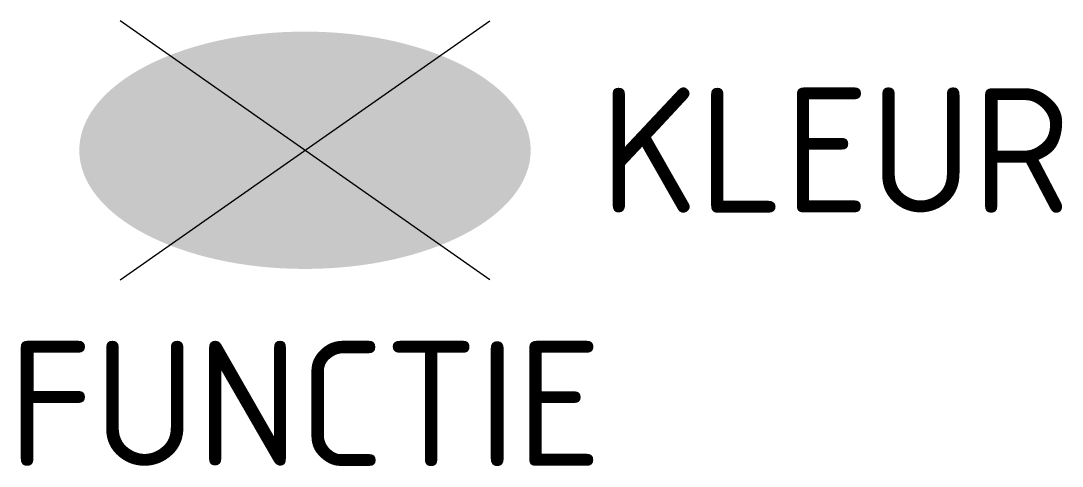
# Model space of a CAD drawing. Header units: metres. Extents: x -4.1 to 10.9, y -4.6 to 1.9.
import ezdxf
from ezdxf.enums import TextEntityAlignment as Align

# ---------------------------------------------------------------- set-up
doc = ezdxf.new("R2010")
doc.units = ezdxf.units.M
doc.styles.add('NLCS-ISO', font='NLCS-ISO.ttf')

msp = doc.modelspace()

# ---------------------------------------------------------------- hatches: boundary and pattern name
h = msp.add_hatch(color=253)
edge = h.paths.add_edge_path()
edge.add_ellipse((0, 0), major_axis=(3.253, 0), ratio=0.525412, start_angle=0, end_angle=360, ccw=False)

# ---------------------------------------------------------------- linework, layer by layer
for p, q in [((-2.662, -1.864), (2.662, 1.864)), ((2.662, -1.864), (-2.662, 1.864))]:
    msp.add_line(p, q)

# ---------------------------------------------------------------- texts
at = {"style": 'NLCS-ISO'}
msp.add_attdef('KLEUR', text='', height=1.8, dxfattribs=at).set_placement((4.25, 0), align=Align.MIDDLE_LEFT)
at = {"style": 'NLCS-ISO', "flags": 1}
msp.add_attdef('FUNCTIE', text='', height=1.8, dxfattribs=at).set_placement((0, -2.75), align=Align.TOP_CENTER)

doc.saveas('drawing.dxf')
